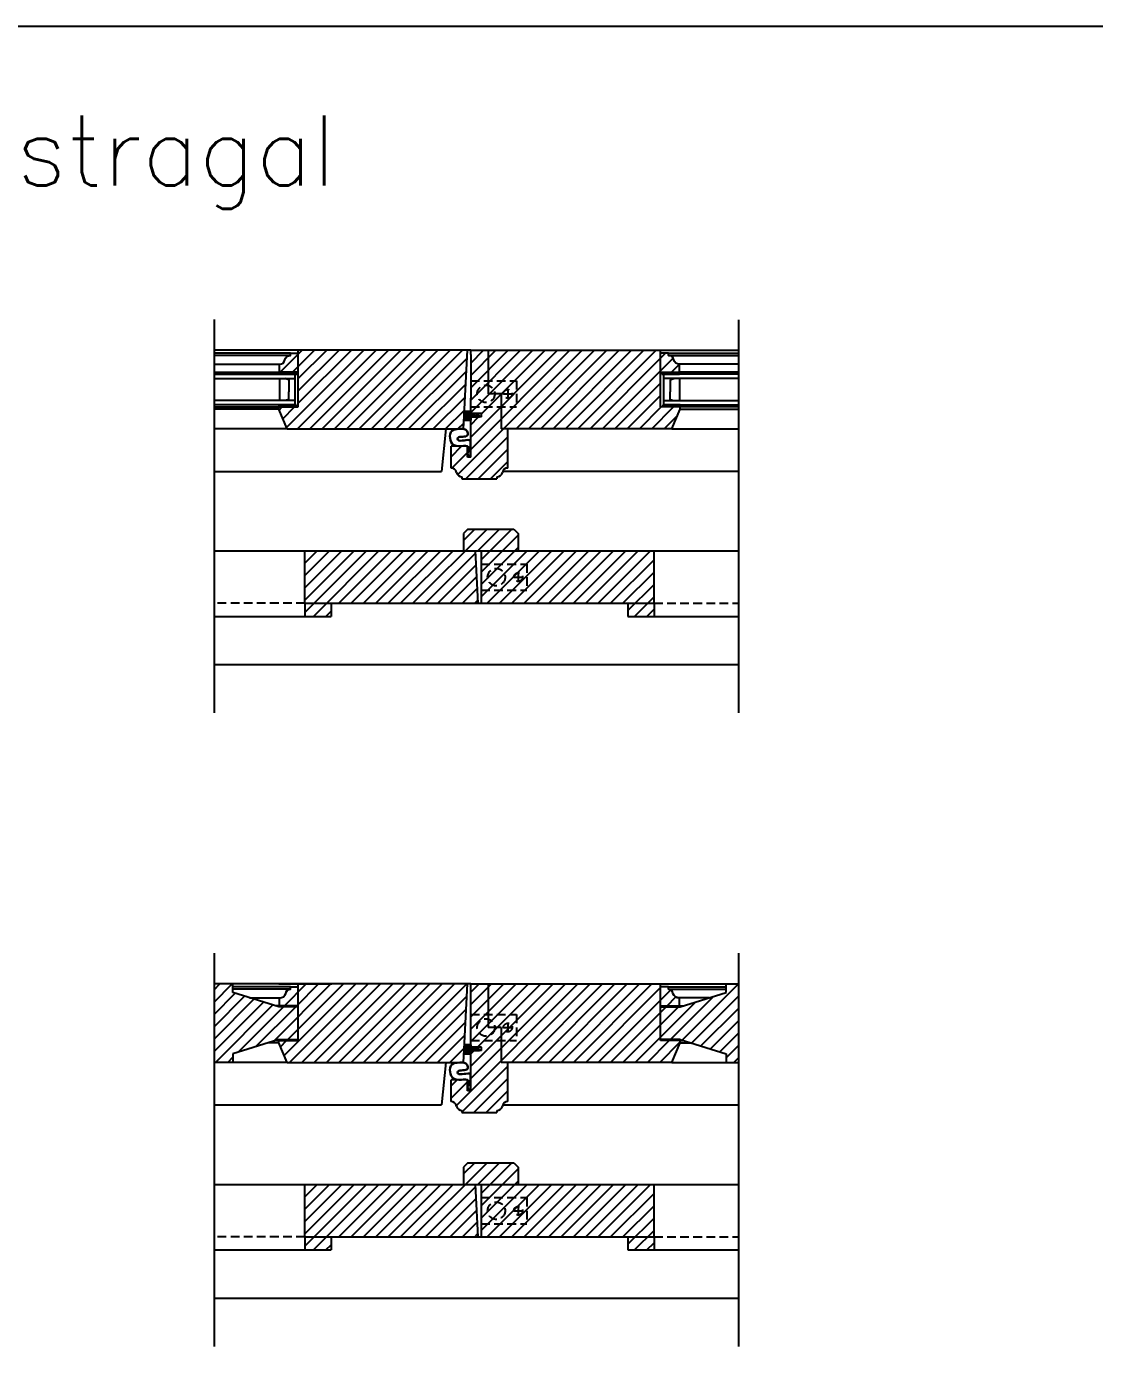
# Model space of a CAD drawing. Header units: inches. Extents: x 1985 to 11287, y 379 to 4336.
# Drawn here: x 7585.09 to 7615.68, y 3476.36 to 3514.19 of the extents above; entities that cross this region are included whole.
import ezdxf

# ---------------------------------------------------------------- set-up
doc = ezdxf.new("R2010")
doc.units = ezdxf.units.IN
doc.header["$MEASUREMENT"] = 0
doc.linetypes.add('HIDDEN', pattern=[0.375, 0.25, -0.125])
for name, color, linetype in [('detail 99', 30, 'CONTINUOUS'), ('glass 99', 6, 'CONTINUOUS'), ('glazing tape 99', 7, 'CONTINUOUS'), ('hardware 99', 94, 'CONTINUOUS'), ('hatch 99', 1, 'CONTINUOUS'), ('screen 99', 4, 'CONTINUOUS'), ('separation 99', 3, 'CONTINUOUS'), ('weatherstripping 99', 5, 'CONTINUOUS'), ('wood detail 99', 7, 'CONTINUOUS')]:
    doc.layers.add(name, color=color, linetype=linetype)
doc.styles.get("Standard").update_dxf_attribs({"font": 'txt.shx', "width": 0.8})
pattern_1 = [(45, (3254.32422, 194.1371), (-0.176776695, 0.176776695), [])]

msp = doc.modelspace()

# ---------------------------------------------------------------- hatches: boundary and pattern name
at = {"layer": 'glazing tape 99'}
h = msp.add_hatch(color=7, dxfattribs=at)
h.paths.add_polyline_path([(7592.834195, 3504.280619), (7592.334195, 3504.280619), (7592.334195, 3504.218119), (7592.834195, 3504.218119)])
h.paths.add_polyline_path([(7592.810695, 3503.343119), (7592.310695, 3503.343119), (7592.310695, 3503.280619), (7592.810695, 3503.280619)])
h = msp.add_hatch(color=7, dxfattribs=at)
h.paths.add_polyline_path([(7603.78712, 3504.280615), (7603.28712, 3504.280615), (7603.28712, 3504.218115), (7603.78712, 3504.218115)])
h.paths.add_polyline_path([(7603.81062, 3503.343115), (7603.31062, 3503.343115), (7603.31062, 3503.280615), (7603.81062, 3503.280615)])
h = msp.add_hatch(color=7, dxfattribs=at)
h.paths.add_polyline_path([(7592.873209, 3486.093581), (7592.873209, 3486.124881), (7592.334195, 3486.124881), (7592.334195, 3486.093581)])
h.paths.add_polyline_path([(7592.873209, 3485.124881), (7592.873209, 3485.156181), (7592.310695, 3485.156181), (7592.310695, 3485.124881)])
h = msp.add_hatch(color=7, dxfattribs=at)
h.paths.add_polyline_path([(7603.248106, 3486.124877), (7603.248106, 3486.093577), (7603.78712, 3486.093577), (7603.78712, 3486.124877)])
h.paths.add_polyline_path([(7603.248106, 3485.156177), (7603.248106, 3485.124877), (7603.81062, 3485.124877), (7603.81062, 3485.156177)])
at = {"layer": 'hatch 99'}
h = msp.add_hatch(dxfattribs=at)
h.set_pattern_fill('ANSI31', color=1, scale=2, style=0)
h.set_pattern_definition([(45, (6273.59527, 4532.4099), (-0.176776695, 0.176776695), [])])
h.paths.add_polyline_path([(7592.873209, 3504.905619), (7592.873209, 3503.280619), (7592.310695, 3503.280619), (7592.310695, 3503.218119), (7592.551767, 3502.655619), (7597.600797, 3502.655619), (7597.716824, 3504.905615)])
h.paths.add_polyline_path([(7592.334195, 3504.507119), (7592.334195, 3504.280619), (7592.873209, 3504.280619), (7592.873209, 3504.819619), (7592.646695, 3504.819619), (7592.646695, 3504.757119), (7592.633573, 3504.757119, 0.350781059), (7592.490445, 3504.632119, -0.375199902)], flags=17)
h = msp.add_hatch(dxfattribs=at)
h.set_pattern_fill('ANSI31', color=256, scale=2, style=0)
h.set_pattern_definition(pattern_1)
h.paths.add_polyline_path([(7598.685658, 3503.655615), (7598.310658, 3503.655615), (7598.310658, 3504.905615), (7597.81055, 3504.905615), (7597.81055, 3504.780615), (7597.81055, 3503.530615), (7597.81055, 3503.155627), (7597.810624, 3503.155627), (7597.810636, 3503.093127), (7598.123151, 3503.093127), (7598.123151, 3502.999127), (7598.062497, 3502.999127), (7598.062497, 3502.999127), (7597.810654, 3502.999127), (7597.810673, 3502.905627), (7597.81055, 3501.843151), (7597.716989, 3501.843151), (7597.716989, 3502.155615), (7597.248158, 3502.155615), (7597.248158, 3501.530615, -0.375199902), (7597.404408, 3501.405615, 0.375199902), (7597.560658, 3501.280615), (7597.560658, 3501.218115), (7598.560657, 3501.218115), (7598.560657, 3501.280615, 0.375199902), (7598.716907, 3501.405615, -0.375199902), (7598.873157, 3501.530615), (7598.873157, 3502.655615), (7598.685658, 3502.655615)])
h.paths.add_polyline_path([(7603.248106, 3504.905615), (7598.310658, 3504.905615), (7598.310658, 3503.655615), (7598.685658, 3503.655615), (7598.685658, 3502.655615), (7603.569548, 3502.655615), (7603.81062, 3503.218115), (7603.81062, 3503.280615), (7603.248106, 3503.280615)])
h.paths.add_polyline_path([(7603.78712, 3504.507115, -0.375199902), (7603.63087, 3504.632115, 0.350781059), (7603.487742, 3504.757115), (7603.47462, 3504.757115), (7603.47462, 3504.819615), (7603.248106, 3504.819615), (7603.248106, 3504.280615), (7603.78712, 3504.280615)], flags=17)
h = msp.add_hatch(dxfattribs=at)
h.set_pattern_fill('ANSI31', color=1, scale=2, style=0)
h.set_pattern_definition([(45, (6285.43834, 4532.4099), (-0.176776695, 0.176776695), [])])
h.paths.add_polyline_path([(7593.810658, 3497.280619), (7593.810658, 3497.655619), (7593.060658, 3497.655619), (7593.060658, 3497.280619)])
h.paths.add_polyline_path([(7593.060658, 3499.155619), (7593.060658, 3497.655619), (7598.013658, 3497.655619), (7597.935046, 3499.155619)])
h.paths.add_polyline_path([(7599.170158, 3499.155619), (7599.170158, 3499.655619), (7599.045158, 3499.780619), (7597.732658, 3499.780619), (7597.607658, 3499.655619), (7597.607658, 3499.155619)])
h.paths.add_polyline_path([(7603.060658, 3497.655619), (7603.060658, 3499.155619), (7598.107658, 3499.155619), (7598.107658, 3497.655619)])
h.paths.add_polyline_path([(7603.060658, 3497.280619), (7603.060658, 3497.655619), (7602.310658, 3497.655619), (7602.310658, 3497.280619)])
h = msp.add_hatch(dxfattribs=at)
h.set_pattern_fill('ANSI31', color=256, scale=2, style=0)
h.set_pattern_definition(pattern_1)
h.paths.add_polyline_path([(7592.873209, 3486.093581), (7592.310695, 3486.093581), (7590.998195, 3486.499881), (7590.998195, 3486.749881), (7590.966895, 3486.749881), (7590.460558, 3486.749881), (7590.460558, 3484.499881), (7590.998195, 3484.499881), (7590.998195, 3484.749881), (7592.310695, 3485.156181), (7592.873209, 3485.156181)])
h.paths.add_polyline_path([(7592.873209, 3486.663881), (7592.649995, 3486.663881), (7592.649995, 3486.601381), (7592.643306, 3486.601381, 0.396713131), (7592.517245, 3486.476381, -0.33870461), (7592.334195, 3486.351381), (7592.334195, 3486.124881), (7592.873209, 3486.124881)], flags=17)
h.paths.add_polyline_path([(7597.716824, 3486.749878), (7592.873209, 3486.749881), (7592.873209, 3485.124881), (7592.310695, 3485.124881), (7592.310695, 3485.062381), (7592.551767, 3484.499881), (7597.600797, 3484.499881)])
edge = h.paths.add_edge_path()
edge.add_line((7598.685658, 3485.499877), (7598.310658, 3485.499877))
edge.add_line((7598.310658, 3485.499877), (7598.310658, 3486.749877))
edge.add_line((7598.310658, 3486.749877), (7597.81055, 3486.749877))
edge.add_line((7597.81055, 3486.749877), (7597.81055, 3486.624878))
edge.add_line((7597.81055, 3486.624878), (7597.81055, 3485.374878))
edge.add_line((7597.81055, 3485.374878), (7597.81055, 3484.999889))
edge.add_line((7597.81055, 3484.999889), (7597.810624, 3484.999889))
edge.add_line((7597.810624, 3484.999889), (7597.810636, 3484.937389))
edge.add_line((7597.810636, 3484.937389), (7598.123151, 3484.937389))
edge.add_line((7598.123151, 3484.937389), (7598.123151, 3484.843389))
edge.add_line((7598.123151, 3484.843389), (7598.062497, 3484.843389))
edge.add_line((7598.062497, 3484.843389), (7597.810654, 3484.843389))
edge.add_line((7597.810654, 3484.843389), (7597.810673, 3484.749889))
edge.add_line((7597.810673, 3484.749889), (7597.81055, 3483.687414))
edge.add_line((7597.81055, 3483.687414), (7597.716989, 3483.687414))
edge.add_line((7597.716989, 3483.687414), (7597.716989, 3483.999816))
edge.add_spline(control_points=[(7597.543732, 3484.001554), (7597.615618, 3484.016131), (7597.743541, 3484.033769), (7597.783279, 3483.869685), (7597.692488, 3483.826587), (7597.729647, 3483.737134), (7597.799687, 3483.692918)], knot_values=[0.002756706, 0.002756706, 0.002756706, 0.002756706, 0.162430415, 0.217787302, 0.327082606, 0.496812861, 0.496812861, 0.496812861, 0.496812861], degree=3, periodic=0)
edge.add_line((7597.716859, 3483.999877), (7597.248158, 3483.999877))
edge.add_line((7597.248158, 3483.999877), (7597.248158, 3483.374877))
edge.add_arc((7597.25472, 3483.222923), 0.152097, 10.2080197, 92.4723638, ccw=False)
edge.add_arc((7597.554097, 3483.276832), 0.152097, 190.2080197, 272.4723638)
edge.add_line((7597.560658, 3483.124877), (7597.560658, 3483.062377))
edge.add_line((7597.560658, 3483.062377), (7598.560657, 3483.062377))
edge.add_line((7598.560657, 3483.062377), (7598.560657, 3483.124877))
edge.add_arc((7598.567218, 3483.276832), 0.152097, 267.5276362, 349.7919803)
edge.add_arc((7598.866595, 3483.222923), 0.152097, 87.5276362, 169.7919803, ccw=False)
edge.add_line((7598.873157, 3483.374877), (7598.873157, 3484.499877))
edge.add_line((7598.873157, 3484.499877), (7598.685658, 3484.499877))
edge.add_line((7598.685658, 3484.499877), (7598.685658, 3485.499877))
h.paths.add_polyline_path([(7603.248106, 3486.749877), (7598.310658, 3486.749877), (7598.310658, 3485.499877), (7598.685658, 3485.499877), (7598.685658, 3484.499877), (7603.569548, 3484.499877), (7603.81062, 3485.062377), (7603.81062, 3485.124877), (7603.248106, 3485.124877)])
h.paths.add_polyline_path([(7603.78712, 3486.351377, -0.33870461), (7603.60407, 3486.476377, 0.411741612), (7603.47132, 3486.601377), (7603.47132, 3486.663877), (7603.248106, 3486.663877), (7603.248106, 3486.124877), (7603.78712, 3486.124877)], flags=17)
h.paths.add_polyline_path([(7605.477357, 3486.749877), (7605.31057, 3486.749877), (7605.12312, 3486.749877), (7605.12312, 3486.499877), (7603.81062, 3486.093577), (7603.248106, 3486.093577), (7603.248106, 3485.156177), (7603.81062, 3485.156177), (7605.12312, 3484.749877), (7605.12312, 3484.499877), (7605.477357, 3484.499877)])
h = msp.add_hatch(dxfattribs=at)
h.set_pattern_fill('ANSI31', color=1, scale=2, style=0)
h.set_pattern_definition([(45, (6285.43834, 4514.25415), (-0.176776695, 0.176776695), [])])
h.paths.add_polyline_path([(7593.810658, 3479.124881), (7593.810658, 3479.499881), (7593.060658, 3479.499881), (7593.060658, 3479.124881)])
h.paths.add_polyline_path([(7593.060658, 3480.999881), (7593.060658, 3479.499881), (7598.013658, 3479.499881), (7597.935046, 3480.999881)])
h.paths.add_polyline_path([(7599.170158, 3480.999881), (7599.170158, 3481.499881), (7599.045158, 3481.624881), (7597.732658, 3481.624881), (7597.607658, 3481.499881), (7597.607658, 3480.999881)])
h.paths.add_polyline_path([(7603.060658, 3479.499881), (7603.060658, 3480.999881), (7598.107658, 3480.999881), (7598.107658, 3479.499881)])
h.paths.add_polyline_path([(7603.060658, 3479.124881), (7603.060658, 3479.499881), (7602.310658, 3479.499881), (7602.310658, 3479.124881)])
at = {"layer": 'weatherstripping 99', "lineweight": 30}
h = msp.add_hatch(dxfattribs=at)
h.set_pattern_fill('ANSI36', color=5, scale=0.125, angle=315, style=0)
h.set_pattern_definition([(180, (7409.987241, 1912.933675), (-0.02734375, 0.015625), [0.0390625, -0.0078125, 0, -0.0078125])])
h.paths.add_polyline_path([(7597.625211, 3503.155627), (7597.779651, 3503.155627), (7597.779651, 3502.905627), (7597.612109, 3502.905627)])
for points in [[(7597.779651, 3503.155627), (7597.810624, 3503.155627), (7597.810642, 3503.060106), (7597.844232, 3503.030379), (7597.904026, 3503.030379), (7597.86049, 3503.092627), (7597.888787, 3503.092627), (7597.932323, 3503.030379), (7598.011211, 3503.030379), (7597.967675, 3503.092627), (7597.995972, 3503.092627), (7598.062497, 3503.013879), (7598.062497, 3502.999127), (7597.810654, 3502.999127), (7597.810673, 3502.905627), (7597.779651, 3502.905627)], [(7597.779651, 3484.999889), (7597.810624, 3484.999889), (7597.810642, 3484.904368), (7597.844232, 3484.874641), (7597.904026, 3484.874641), (7597.86049, 3484.936889), (7597.888787, 3484.936889), (7597.932323, 3484.874641), (7598.011211, 3484.874641), (7597.967675, 3484.936889), (7597.995972, 3484.936889), (7598.062497, 3484.858141), (7598.062497, 3484.843389), (7597.810654, 3484.843389), (7597.810673, 3484.749889), (7597.779651, 3484.749889)]]:
    msp.add_hatch(color=5, dxfattribs=at).paths.add_polyline_path(points)
h = msp.add_hatch(dxfattribs=at)
h.set_pattern_fill('ANSI36', color=5, scale=0.125, angle=315, style=0)
h.set_pattern_definition([(180, (7409.987241, 1894.777937), (-0.02734375, 0.015625), [0.0390625, -0.0078125, 0, -0.0078125])])
h.paths.add_polyline_path([(7597.625211, 3484.999889), (7597.779651, 3484.999889), (7597.779651, 3484.749889), (7597.612109, 3484.749889)])

# ---------------------------------------------------------------- linework, layer by layer
at = {"layer": 'glass 99', "color": 6}
for p, q in [((7590.460558, 3504.218119), (7592.834195, 3504.218119)), ((7592.779509, 3503.343119), (7592.779509, 3504.218119)), ((7605.477357, 3504.218115), (7603.28712, 3504.218115)), ((7603.341806, 3503.343115), (7603.341806, 3504.218115)), ((7590.460558, 3504.093119), (7592.779509, 3504.093119)), ((7592.334195, 3504.093119), (7592.334195, 3503.468119)), ((7592.598575, 3504.063128), (7592.490793, 3504.093119)), ((7592.598575, 3504.063128), (7592.598575, 3503.718119)), ((7605.477357, 3504.093115), (7603.341806, 3504.093115)), ((7603.52274, 3504.063124), (7603.630522, 3504.093115)), ((7603.52274, 3504.063124), (7603.52274, 3503.718115)), ((7603.78712, 3504.093115), (7603.78712, 3503.468115)), ((7592.779509, 3503.468119), (7590.460558, 3503.468119)), ((7592.598575, 3503.49811), (7592.490793, 3503.468119)), ((7592.598575, 3503.49811), (7592.598575, 3503.718119)), ((7603.341806, 3503.468115), (7605.477357, 3503.468115)), ((7603.52274, 3503.498107), (7603.52274, 3503.718115)), ((7603.52274, 3503.498107), (7603.630522, 3503.468115)), ((7592.810695, 3503.343119), (7590.460558, 3503.343119)), ((7603.31062, 3503.343115), (7605.477357, 3503.343115))]:
    msp.add_line(p, q, dxfattribs=at)
at = {"layer": 'glazing tape 99'}
for p, q in [((7592.334195, 3504.280619), (7592.334195, 3504.218119)), ((7592.834195, 3504.218119), (7592.334195, 3504.218119)), ((7592.834195, 3504.280619), (7592.834195, 3504.218119)), ((7603.28712, 3504.280615), (7603.28712, 3504.218115)), ((7603.28712, 3504.218115), (7603.78712, 3504.218115)), ((7603.78712, 3504.280615), (7603.78712, 3504.218115)), ((7592.310695, 3503.343119), (7592.810695, 3503.343119)), ((7592.310695, 3503.343119), (7592.310695, 3503.280619)), ((7592.810695, 3503.343119), (7592.810695, 3503.280619)), ((7603.81062, 3503.343115), (7603.31062, 3503.343115)), ((7603.31062, 3503.343115), (7603.31062, 3503.280615)), ((7603.81062, 3503.343115), (7603.81062, 3503.280615))]:
    msp.add_line(p, q, dxfattribs=at)
at = {"layer": 'hardware 99', "color": 94, "linetype": 'HIDDEN'}
for p, q in [((7597.810658, 3504.030615), (7599.123158, 3504.030615)), ((7599.123158, 3504.030615), (7599.123158, 3503.280615)), ((7597.810658, 3503.280615), (7599.123158, 3503.280615)), ((7598.107658, 3498.780619), (7599.420158, 3498.780619)), ((7599.420158, 3498.780619), (7599.420158, 3498.030619)), ((7598.107658, 3498.030619), (7599.420158, 3498.030619)), ((7597.810658, 3485.874877), (7599.123158, 3485.874877)), ((7599.123158, 3485.874877), (7599.123158, 3485.124877)), ((7597.810658, 3485.124877), (7599.123158, 3485.124877)), ((7598.107658, 3480.624881), (7599.420158, 3480.624881)), ((7599.420158, 3480.624881), (7599.420158, 3479.874881)), ((7598.107658, 3479.874881), (7599.420158, 3479.874881))]:
    msp.add_line(p, q, dxfattribs=at)
at = {"layer": 'hardware 99', "color": 94}
for p, q in [((7598.748158, 3503.655615), (7598.998158, 3503.655615)), ((7598.873158, 3503.780615), (7598.873158, 3503.530615)), ((7599.170158, 3498.530619), (7599.170158, 3498.280619)), ((7599.045158, 3498.405619), (7599.295158, 3498.405619)), ((7598.748158, 3485.499877), (7598.998158, 3485.499877)), ((7598.873158, 3485.624877), (7598.873158, 3485.374877)), ((7599.170158, 3480.374881), (7599.170158, 3480.124881)), ((7599.045158, 3480.249881), (7599.295158, 3480.249881))]:
    msp.add_line(p, q, dxfattribs=at)
at = {"layer": 'hardware 99', "color": 94, "linetype": 'HIDDEN'}
for centre, radius in [((7598.248158, 3503.655615), 0.25), ((7598.873158, 3503.655615), 0.125), ((7598.545158, 3498.405619), 0.25), ((7599.170158, 3498.405619), 0.125), ((7598.248158, 3485.499877), 0.25), ((7598.873158, 3485.499877), 0.125), ((7598.545158, 3480.249881), 0.25), ((7599.170158, 3480.249881), 0.125)]:
    msp.add_circle(centre, radius, dxfattribs=at)
at = {"layer": 'screen 99', "color": 4, "linetype": 'HIDDEN'}
for p, q in [((7593.060658, 3497.655619), (7590.460558, 3497.655619)), ((7603.060658, 3497.655619), (7605.477357, 3497.655619)), ((7593.060658, 3479.499881), (7590.460558, 3479.499881)), ((7603.060658, 3479.499881), (7605.477357, 3479.499881))]:
    msp.add_line(p, q, dxfattribs=at)
at = {"layer": 'separation 99'}
msp.add_line((7625.276756, 3514.186238), (7554.801223, 3514.186238), dxfattribs=at)
at = {"layer": 'weatherstripping 99', "color": 5, "lineweight": 30}
for p, q in [((7597.810624, 3503.155627), (7597.625211, 3503.155627)), ((7597.779651, 3502.905627), (7597.779651, 3503.155627)), ((7597.810624, 3503.155627), (7597.810642, 3503.060106)), ((7597.810642, 3503.060106), (7597.844232, 3503.030379)), ((7597.904026, 3503.030379), (7597.86049, 3503.092627)), ((7597.888787, 3503.092627), (7597.86049, 3503.092627)), ((7597.932323, 3503.030379), (7597.888787, 3503.092627)), ((7598.011211, 3503.030379), (7597.967675, 3503.092627)), ((7597.995972, 3503.092627), (7597.967675, 3503.092627)), ((7598.062497, 3503.013879), (7597.995972, 3503.092627)), ((7597.810673, 3502.905627), (7597.612109, 3502.905627)), ((7597.810654, 3502.999127), (7597.810673, 3502.905627)), ((7597.810654, 3502.999127), (7598.062497, 3502.999127)), ((7597.844232, 3503.030379), (7597.904026, 3503.030379)), ((7597.932323, 3503.030379), (7598.011211, 3503.030379)), ((7598.062497, 3503.013879), (7598.062497, 3502.999127)), ((7598.062497, 3502.999127), (7598.062497, 3503.013879)), ((7597.799687, 3502.322442), (7597.799687, 3501.848656)), ((7597.810624, 3484.999889), (7597.625211, 3484.999889)), ((7597.779651, 3484.749889), (7597.779651, 3484.999889)), ((7597.810624, 3484.999889), (7597.810642, 3484.904368)), ((7597.810642, 3484.904368), (7597.844232, 3484.874641)), ((7597.904026, 3484.874641), (7597.86049, 3484.936889)), ((7597.888787, 3484.936889), (7597.86049, 3484.936889)), ((7597.932323, 3484.874641), (7597.888787, 3484.936889)), ((7598.011211, 3484.874641), (7597.967675, 3484.936889)), ((7597.995972, 3484.936889), (7597.967675, 3484.936889)), ((7598.062497, 3484.858141), (7597.995972, 3484.936889)), ((7597.810673, 3484.749889), (7597.612109, 3484.749889)), ((7597.810654, 3484.843389), (7597.810673, 3484.749889)), ((7597.810654, 3484.843389), (7598.062497, 3484.843389)), ((7597.844232, 3484.874641), (7597.904026, 3484.874641)), ((7597.932323, 3484.874641), (7598.011211, 3484.874641)), ((7598.062497, 3484.858141), (7598.062497, 3484.843389)), ((7598.062497, 3484.843389), (7598.062497, 3484.858141)), ((7597.799687, 3484.166704), (7597.799687, 3483.692918))]:
    msp.add_line(p, q, dxfattribs=at)
for centre in [(7597.416387, 3502.372569), (7597.416387, 3484.216831)]:
    msp.add_arc(centre, 0.272391, 89.6632674, 111.8468492, dxfattribs=at)
for points, knots in [([(7597.543732, 3502.157292), (7597.443497, 3502.160713), (7597.194059, 3502.160493), (7597.187501, 3502.573968), (7597.315022, 3502.625397)], [0, 0, 0, 0, 0.2460489598, 0.6041502785, 0.6041502785, 0.6041502785, 0.6041502785]), ([(7597.417987, 3502.644955), (7597.554996, 3502.65603), (7597.649279, 3502.649334), (7597.711582, 3502.605592), (7597.756591, 3502.377313), (7597.433631, 3502.473246), (7597.431993, 3502.248406), (7597.743745, 3502.370819), (7597.799687, 3502.322442)], [0, 0, 0, 0, 0.083614321, 0.208464293, 0.316031641, 0.607589822, 0.683535209, 1.009413891, 1.009413891, 1.009413891, 1.009413891]), ([(7597.799687, 3501.848656), (7597.729647, 3501.892872), (7597.692488, 3501.982325), (7597.783279, 3502.025423), (7597.743541, 3502.189507), (7597.615618, 3502.171868), (7597.543732, 3502.157292)], [0.0027567057, 0.0027567057, 0.0027567057, 0.0027567057, 0.1724869609, 0.2817822642, 0.3371391511, 0.4968128609, 0.4968128609, 0.4968128609, 0.4968128609]), ([(7597.417987, 3484.489217), (7597.554996, 3484.500292), (7597.649279, 3484.493596), (7597.711582, 3484.449854), (7597.756591, 3484.221575), (7597.433631, 3484.317508), (7597.431993, 3484.092668), (7597.743745, 3484.215081), (7597.799687, 3484.166704)], [0, 0, 0, 0, 0.083614321, 0.208464293, 0.316031641, 0.607589822, 0.683535209, 1.009413891, 1.009413891, 1.009413891, 1.009413891]), ([(7597.543732, 3484.001554), (7597.443497, 3484.004975), (7597.194059, 3484.004755), (7597.187501, 3484.41823), (7597.315022, 3484.469659)], [0, 0, 0, 0, 0.2460489598, 0.6041502785, 0.6041502785, 0.6041502785, 0.6041502785]), ([(7597.799687, 3483.692918), (7597.729647, 3483.737134), (7597.692488, 3483.826587), (7597.783279, 3483.869685), (7597.743541, 3484.033769), (7597.615618, 3484.016131), (7597.543732, 3484.001554)], [0.0027567057, 0.0027567057, 0.0027567057, 0.0027567057, 0.1724869609, 0.2817822642, 0.3371391511, 0.4968128609, 0.4968128609, 0.4968128609, 0.4968128609])]:
    msp.add_open_spline(points, degree=3, knots=knots, dxfattribs=at)
at = {"layer": 'wood detail 99'}
for p, q in [((7590.460558, 3505.783366), (7590.460558, 3494.514236)), ((7605.477357, 3505.781353), (7605.477357, 3494.512223)), ((7592.873209, 3504.905619), (7590.460558, 3504.905619)), ((7592.646695, 3504.819619), (7590.460558, 3504.819619)), ((7592.646695, 3504.757119), (7590.460558, 3504.757119)), ((7597.810658, 3504.905615), (7592.873209, 3504.905619)), ((7597.600797, 3502.655619), (7597.716824, 3504.905615)), ((7597.81055, 3504.780615), (7597.81055, 3503.530615)), ((7603.248106, 3504.905615), (7605.477357, 3504.905615)), ((7603.47462, 3504.819615), (7605.477357, 3504.819615)), ((7603.47462, 3504.757115), (7605.477357, 3504.757115)), ((7590.460558, 3504.507119), (7592.334195, 3504.507119)), ((7590.460558, 3504.280619), (7592.334195, 3504.280619)), ((7605.477357, 3504.507115), (7603.78712, 3504.507115)), ((7605.477357, 3504.280615), (7603.78712, 3504.280615)), ((7590.460558, 3503.280619), (7592.310695, 3503.280619)), ((7592.310695, 3503.280619), (7592.873209, 3503.280619)), ((7592.310695, 3503.218119), (7592.310695, 3503.280619)), ((7598.123151, 3503.093127), (7597.81055, 3503.093127)), ((7603.81062, 3503.280615), (7603.248106, 3503.280615)), ((7605.477357, 3503.280615), (7603.81062, 3503.280615)), ((7603.81062, 3503.218115), (7603.81062, 3503.280615)), ((7598.123151, 3502.999127), (7597.81055, 3502.999127)), ((7592.551767, 3502.655619), (7590.460558, 3502.655619)), ((7592.551767, 3502.655619), (7597.600797, 3502.655619)), ((7603.569548, 3502.655615), (7605.477357, 3502.655615)), ((7590.460558, 3501.436619), (7596.972675, 3501.436619)), ((7605.477357, 3501.434606), (7598.725162, 3501.434606)), ((7590.460558, 3495.903606), (7605.477357, 3495.903606)), ((7590.460558, 3487.627628), (7590.460558, 3476.358498)), ((7605.477357, 3487.625615), (7605.477357, 3476.356485)), ((7590.966895, 3486.749881), (7590.460558, 3486.749881)), ((7592.873209, 3486.749881), (7590.966895, 3486.749881)), ((7590.998195, 3486.499881), (7590.998195, 3486.749881)), ((7592.310695, 3486.093581), (7590.998195, 3486.499881)), ((7592.873209, 3486.749881), (7591.081231, 3486.749881)), ((7592.310695, 3486.749881), (7593.834076, 3486.749881)), ((7597.810658, 3486.749877), (7592.873209, 3486.749881)), ((7597.600797, 3484.499881), (7597.716824, 3486.749878)), ((7597.81055, 3485.374878), (7597.81055, 3486.624878)), ((7603.248106, 3486.749877), (7605.15442, 3486.749877)), ((7603.248106, 3486.749877), (7605.040084, 3486.749877)), ((7603.248106, 3486.749877), (7605.31057, 3486.749877)), ((7603.81062, 3486.093577), (7605.12312, 3486.499877)), ((7605.12312, 3486.499877), (7605.12312, 3486.749877)), ((7605.15442, 3486.749877), (7605.477357, 3486.749877)), ((7605.31057, 3486.749877), (7605.477357, 3486.749877)), ((7591.477905, 3486.351381), (7592.334195, 3486.351381)), ((7591.716895, 3486.351381), (7592.334195, 3486.351381)), ((7604.64341, 3486.351377), (7603.78712, 3486.351377)), ((7604.40442, 3486.351377), (7603.78712, 3486.351377)), ((7592.310695, 3485.156181), (7590.998195, 3484.749881)), ((7592.310695, 3485.062381), (7592.007686, 3485.062381)), ((7592.310695, 3485.156181), (7592.873209, 3485.156181)), ((7592.310695, 3485.062381), (7592.310695, 3485.156181)), ((7592.310695, 3485.062381), (7592.310695, 3485.124881)), ((7592.310695, 3485.124881), (7592.873209, 3485.124881)), ((7598.123151, 3484.937389), (7597.81055, 3484.937389)), ((7603.81062, 3485.156177), (7603.248106, 3485.156177)), ((7603.81062, 3485.124877), (7603.248106, 3485.124877)), ((7603.81062, 3485.062377), (7603.81062, 3485.156177)), ((7603.81062, 3485.156177), (7605.12312, 3484.749877)), ((7603.81062, 3485.062377), (7603.81062, 3485.124877)), ((7603.81062, 3485.062377), (7604.113629, 3485.062377)), ((7590.966895, 3484.499881), (7590.460558, 3484.499881)), ((7592.551767, 3484.499881), (7590.460558, 3484.499881)), ((7592.551767, 3484.499881), (7590.460558, 3484.499881)), ((7592.551767, 3484.499881), (7590.966895, 3484.499881)), ((7590.998195, 3484.749881), (7590.998195, 3484.499881)), ((7592.551767, 3484.499881), (7591.081231, 3484.499881)), ((7592.551767, 3484.499881), (7597.600797, 3484.499881)), ((7598.123151, 3484.843389), (7597.81055, 3484.843389)), ((7603.569498, 3484.499877), (7605.477357, 3484.499877)), ((7603.569498, 3484.499877), (7605.31057, 3484.499877)), ((7603.569548, 3484.499877), (7605.15442, 3484.499877)), ((7603.569548, 3484.499877), (7605.477357, 3484.499877)), ((7603.569548, 3484.499877), (7605.040084, 3484.499877)), ((7603.569548, 3484.499877), (7605.477357, 3484.499877)), ((7605.12312, 3484.749877), (7605.12312, 3484.499877)), ((7605.15442, 3484.499877), (7605.477357, 3484.499877)), ((7605.31057, 3484.499877), (7605.477357, 3484.499877)), ((7590.460558, 3483.280881), (7596.972675, 3483.280881)), ((7605.477357, 3483.278868), (7598.725162, 3483.278868)), ((7590.460558, 3477.747868), (7605.477357, 3477.747868))]:
    msp.add_line(p, q, dxfattribs=at)
at = {"layer": 'wood detail 99', "color": 7}
for p, q in [((7592.873209, 3503.280619), (7592.873209, 3504.905619)), ((7597.81055, 3504.780615), (7597.81055, 3504.905615)), ((7603.248106, 3503.280615), (7603.248106, 3504.905615)), ((7597.81055, 3503.093127), (7597.81055, 3503.530615)), ((7592.310695, 3503.218119), (7590.460558, 3503.218119)), ((7592.551767, 3502.655619), (7592.310695, 3503.218119)), ((7598.123151, 3502.999127), (7598.123151, 3503.093127)), ((7603.569548, 3502.655615), (7603.81062, 3503.218115)), ((7603.81062, 3503.218115), (7605.477357, 3503.218115)), ((7597.81055, 3501.84314), (7597.81055, 3502.999127)), ((7597.81055, 3502.999127), (7598.062497, 3502.999127)), ((7597.100797, 3502.655619), (7596.972675, 3501.436619)), ((7597.732658, 3499.780619), (7597.607658, 3499.655619)), ((7597.607658, 3499.655619), (7597.607658, 3499.155619)), ((7597.732658, 3499.780619), (7599.045158, 3499.780619)), ((7599.045158, 3499.780619), (7599.170158, 3499.655619)), ((7599.170158, 3499.655619), (7599.170158, 3499.155619)), ((7590.460558, 3499.155619), (7605.477357, 3499.155619)), ((7593.060658, 3497.655619), (7593.060658, 3499.155619)), ((7597.935046, 3499.155619), (7598.013658, 3497.655619)), ((7598.107658, 3499.155619), (7598.107658, 3497.655619)), ((7603.060658, 3497.655619), (7603.060658, 3499.155619)), ((7593.060658, 3497.655619), (7593.060658, 3497.280619)), ((7593.060658, 3497.655619), (7598.107658, 3497.655619)), ((7593.810658, 3497.655619), (7593.810658, 3497.280619)), ((7598.107658, 3497.655619), (7603.060658, 3497.655619)), ((7602.310658, 3497.655619), (7602.310658, 3497.280619)), ((7603.060658, 3497.655619), (7603.060658, 3497.280619)), ((7590.460558, 3497.280619), (7593.810658, 3497.280619)), ((7602.310658, 3497.280619), (7605.477357, 3497.280619)), ((7592.649995, 3486.663881), (7590.998195, 3486.663881)), ((7592.649995, 3486.601381), (7590.998195, 3486.601381)), ((7592.649995, 3486.663881), (7592.873209, 3486.663881)), ((7592.649995, 3486.601381), (7592.649995, 3486.663881)), ((7592.873209, 3485.124881), (7592.873209, 3486.749881)), ((7597.81055, 3486.624878), (7597.81055, 3486.749878)), ((7603.248106, 3485.124877), (7603.248106, 3486.749877)), ((7603.47132, 3486.663877), (7603.248106, 3486.663877)), ((7603.47132, 3486.601377), (7603.47132, 3486.663877)), ((7603.47132, 3486.663877), (7605.12312, 3486.663877)), ((7603.47132, 3486.601377), (7605.12312, 3486.601377)), ((7592.334195, 3486.124881), (7592.209584, 3486.124881)), ((7592.873209, 3486.093581), (7592.310695, 3486.093581)), ((7592.334195, 3486.093581), (7592.334195, 3486.351381)), ((7592.873209, 3486.124881), (7592.334195, 3486.124881)), ((7603.248106, 3486.124877), (7603.78712, 3486.124877)), ((7603.248106, 3486.093577), (7603.81062, 3486.093577)), ((7603.78712, 3486.093577), (7603.78712, 3486.351377)), ((7603.78712, 3486.124877), (7603.911731, 3486.124877)), ((7597.81055, 3484.937389), (7597.81055, 3485.374878)), ((7592.310695, 3485.124881), (7592.209584, 3485.124881)), ((7592.551767, 3484.499881), (7592.310695, 3485.062381)), ((7598.123151, 3484.843389), (7598.123151, 3484.937389)), ((7603.569548, 3484.499877), (7603.81062, 3485.062377)), ((7603.81062, 3485.124877), (7603.911731, 3485.124877)), ((7597.100797, 3484.499881), (7596.972675, 3483.280881)), ((7597.81055, 3483.687402), (7597.81055, 3484.843389)), ((7597.81055, 3484.843389), (7598.062497, 3484.843389)), ((7597.732658, 3481.624881), (7597.607658, 3481.499881)), ((7597.607658, 3481.499881), (7597.607658, 3480.999881)), ((7597.732658, 3481.624881), (7599.045158, 3481.624881)), ((7599.045158, 3481.624881), (7599.170158, 3481.499881)), ((7599.170158, 3481.499881), (7599.170158, 3480.999881)), ((7590.460558, 3480.999881), (7605.477357, 3480.999881)), ((7593.060658, 3479.499881), (7593.060658, 3480.999881)), ((7597.935046, 3480.999881), (7598.013658, 3479.499881)), ((7598.107658, 3480.999881), (7598.107658, 3479.499881)), ((7603.060658, 3479.499881), (7603.060658, 3480.999881)), ((7593.060658, 3479.499881), (7598.107658, 3479.499881)), ((7593.060658, 3479.499881), (7593.060658, 3479.124881)), ((7593.810658, 3479.499881), (7593.810658, 3479.124881)), ((7598.107658, 3479.499881), (7603.060658, 3479.499881)), ((7602.310658, 3479.499881), (7602.310658, 3479.124881)), ((7603.060658, 3479.499881), (7603.060658, 3479.124881)), ((7590.460558, 3479.124881), (7593.810658, 3479.124881)), ((7602.310658, 3479.124881), (7605.477357, 3479.124881))]:
    msp.add_line(p, q, dxfattribs=at)
at = {"layer": 'wood detail 99', "color": 0}
for p, q in [((7597.810658, 3504.905615), (7603.248106, 3504.905615)), ((7598.310658, 3504.905615), (7598.310658, 3503.655615)), ((7598.685658, 3503.655615), (7598.310658, 3503.655615)), ((7598.685658, 3503.655615), (7598.685658, 3502.655615)), ((7603.569548, 3502.655615), (7598.685658, 3502.655615)), ((7598.873157, 3501.530615), (7598.873157, 3502.655615)), ((7597.248158, 3501.530615), (7597.248158, 3502.155615)), ((7597.716989, 3502.155615), (7597.248158, 3502.155615)), ((7597.716989, 3501.843151), (7597.716989, 3502.155615)), ((7597.810651, 3501.843151), (7597.716989, 3501.843151)), ((7597.560658, 3501.280615), (7597.560658, 3501.218115)), ((7597.560658, 3501.218115), (7598.560657, 3501.218115)), ((7598.560657, 3501.280615), (7598.560657, 3501.218115)), ((7597.810658, 3486.749877), (7603.248106, 3486.749877)), ((7598.310658, 3486.749877), (7598.310658, 3485.499877)), ((7598.685658, 3485.499877), (7598.310658, 3485.499877)), ((7598.685658, 3485.499877), (7598.685658, 3484.499877)), ((7603.569548, 3484.499877), (7598.685658, 3484.499877)), ((7598.873157, 3483.374877), (7598.873157, 3484.499877)), ((7597.716989, 3483.999877), (7597.248158, 3483.999877)), ((7597.248158, 3483.374877), (7597.248158, 3483.999877)), ((7597.716989, 3483.687414), (7597.716989, 3483.999877)), ((7597.810651, 3483.687414), (7597.716989, 3483.687414)), ((7597.560658, 3483.124877), (7597.560658, 3483.062377)), ((7597.560658, 3483.062377), (7598.560657, 3483.062377)), ((7598.560657, 3483.124877), (7598.560657, 3483.062377))]:
    msp.add_line(p, q, dxfattribs=at)
at = {"layer": 'wood detail 99', "color": 7}
for points in [[(7592.873209, 3504.280619), (7592.334195, 3504.280619), (7592.334195, 3504.507119, 0.375199902), (7592.490445, 3504.632119, -0.375199902), (7592.646695, 3504.757119), (7592.646695, 3504.819619), (7592.873209, 3504.819619)], [(7603.248106, 3504.280615), (7603.78712, 3504.280615), (7603.78712, 3504.507115, -0.375199902), (7603.63087, 3504.632115, 0.375199902), (7603.47462, 3504.757115), (7603.47462, 3504.819615), (7603.248106, 3504.819615)], [(7592.873209, 3486.124881), (7592.334195, 3486.124881), (7592.334195, 3486.351381, 0.33870461), (7592.517245, 3486.476381, -0.411741612), (7592.649995, 3486.601381), (7592.649995, 3486.663881), (7592.873209, 3486.663881)], [(7603.248106, 3486.124877), (7603.78712, 3486.124877), (7603.78712, 3486.351377, -0.33870461), (7603.60407, 3486.476377, 0.411741612), (7603.47132, 3486.601377), (7603.47132, 3486.663877), (7603.248106, 3486.663877)]]:
    msp.add_lwpolyline(points, format="xyb", dxfattribs=at)
at = {"layer": 'wood detail 99', "color": 0}
for centre, start, end in [((7597.25472, 3501.37866), 10.2080197, 92.4723638), ((7598.866595, 3501.37866), 87.5276362, 169.7919803), ((7597.554097, 3501.43257), 190.2080197, 272.4723638), ((7598.567218, 3501.43257), 267.5276362, 349.7919803), ((7597.25472, 3483.222923), 10.2080197, 92.4723638), ((7598.866595, 3483.222923), 87.5276362, 169.7919803), ((7597.554097, 3483.276832), 190.2080197, 272.4723638), ((7598.567218, 3483.276832), 267.5276362, 349.7919803)]:
    msp.add_arc(centre, 0.152097, start, end, dxfattribs=at)
at = {"layer": 'wood detail 99', "color": 7}
for centre, radius, start, end in [((7592.344041, 3486.533491), 0.182376, 266.9051798, 341.7510895), ((7592.64665, 3486.471943), 0.129481, 88.519748, 178.0357628), ((7603.474665, 3486.471939), 0.129481, 1.9642372, 91.480252), ((7603.777274, 3486.533488), 0.182376, 198.2489105, 273.0948202)]:
    msp.add_arc(centre, radius, start, end, dxfattribs=at)

# ---------------------------------------------------------------- texts
at = {"layer": 'detail 99'}
msp.add_text('Astragal', height=2, dxfattribs=at).set_placement((7583.246415, 3509.628658))

doc.saveas('drawing.dxf')
